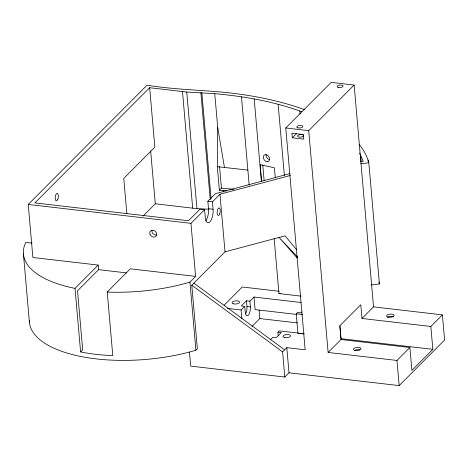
<?xml version="1.0" encoding="UTF-8"?>
<svg xmlns="http://www.w3.org/2000/svg" width="468" height="468" viewBox="0 0 468 468"><rect width="100%" height="100%" fill="white"/><g stroke="black" fill="none" stroke-linecap="round" stroke-linejoin="round"><path stroke-width="0.7" d="M226.787 190.862L219.363 190.219L217.304 166.666L217.719 127.612L214.754 93.658L186.744 92.056L149.655 87.715L34.895 202.907L188.44 220.744L200.006 209.143L204.592 209.676L205.241 217.105A9.594 3.867 -83.4 0 0 209.927 221.861A9.594 3.867 -83.4 0 0 213.086 209.231L212.437 201.802L219.972 194.238L290.441 175.447M204.592 209.676L190.967 223.347L195.612 276.401L130.309 268.813L107.225 292.032L112.788 355.604L109.272 355.458A113.607 47.291 -5 0 1 83.655 352.533L80.601 351.924L75.038 288.358L98.181 265.081L32.877 257.499L28.238 204.446L147.069 85.17C179.127 90.511 211.723 89.838 243.816 94.758A239.218 99.579 -5 0 1 304.803 109.758M98.181 265.081L98.578 269.656L77.524 290.833L82.684 349.83L80.601 351.924M143.05 216.07L155.294 203.779L150.649 150.977M205.674 220.949A9.594 3.867 -83.4 0 0 208.5 208.699L207.85 201.269L215.385 193.705L289.949 173.575M219.363 190.219L221.44 188.142L234 189.312M189.464 352.035L190.692 366.111L284.796 377.038L282.596 351.889L286.814 347.654L305.177 349.789L285.767 127.98L331.186 82.391L354.136 85.059L373.54 306.868L361.98 318.474L430.841 326.471L442.4 314.87L373.54 306.868M292.307 137.791L291.903 133.222L303.381 134.55L303.785 139.125L292.307 137.791L296.437 133.649M328.126 352.457L341.032 339.505L409.886 347.502L396.981 360.454L328.126 352.457L308.722 130.648L354.136 85.059M107.225 292.032L110.495 292.167A113.607 47.291 -5 0 0 185.866 283.28L189.938 282.093L195.612 276.401M29.32 320.323A113.607 47.291 -5 0 0 191.827 351.421L195.899 350.24L197.356 348.777L191.792 285.205L225.014 251.86L285.111 235.837L296.654 249.824M224.19 305.124L242.254 286.995L279.168 291.283M249.894 301.176L246.449 300.778L241.289 305.955L244.735 306.353L245.232 312.074A6.312 2.545 -83.4 0 0 248.315 315.198A6.312 2.545 -83.4 0 0 250.392 306.891L249.894 301.176L254.025 297.034L301.029 302.492M241.874 318.609L241.119 309.98L244.735 306.353M252.094 326.331L259.834 318.556L259.102 310.173M270.171 339.943L272.75 337.352L276.19 337.75L281.356 332.572L277.91 332.175L278.226 335.743M277.91 332.175L279.203 330.876L304.305 333.795M303.668 333.889L297.935 333.222L296.232 313.782L297.519 312.489L300.965 312.887L301.995 311.852M284.796 377.038L289.013 372.809L286.814 347.654M430.841 326.471L432.841 349.339L411.887 370.369L409.886 347.502M289.013 372.809L399.181 385.609L444.6 340.02L442.4 314.87M274.137 238.317L278.969 293.571L280.303 293.214M360.366 161.665L363.267 161.314L359.582 153.124M360.84 163.73L368.819 162.776L379.419 283.971L371.446 284.924M155.294 203.779L196.946 208.675L209.067 209.196M217.304 166.666L247.864 170.083M269.527 159.594L269.416 159.582A3.785 2.802 54.7 0 1 266.122 154.557M214.754 93.658C244.296 96.355 273.862 101.433 301.772 111.747M285.767 127.98L308.722 130.648M207.85 201.269L212.437 201.802M208.5 208.699L213.086 209.231M28.238 204.446L190.967 223.347M32.157 243.144L25.781 242.401L24.652 245.051A113.607 47.291 -5 0 0 72.189 287.791L75.038 288.358M98.578 269.656L126.424 272.891M278.969 293.571L301.029 296.133M246.449 300.778L246.952 306.493L250.392 306.891M296.232 313.782L302.685 314.531M296.343 314.397L255.124 309.605L254.025 297.034M227.389 308.389L241.119 309.98M259.834 318.556L297.437 322.926M432.841 349.339L341.032 338.674L339.908 325.81M193.857 283.134L284.661 349.818M191.792 285.205L282.596 351.889M297.666 257.078L279.068 237.451L297.315 258.12M358.985 144.226C363.431 149.672 367.087 155.932 368.819 162.776M378.881 281.935L379.419 283.971M217.719 127.612L224.424 167.275M396.981 360.454L399.181 385.609M368.094 160.056L368.287 162.232M360.606 154.838L361.173 161.361M361.98 318.474L360.781 304.75L339.826 325.786L341.032 339.505M299.801 110.98L300.052 113.876M278.144 104.27L284.363 175.377M275.283 177.863L274.394 167.79L260.161 164.713L261.612 181.309M262.759 164.847L264.151 180.718M254.182 98.923L261.419 181.642M241.453 96.794L249.175 185.071M223.224 190.499L223.347 191.909M219.568 166.725L221.44 188.142M219.972 194.238L225.014 251.86M201.837 92.728L211.086 198.485M200.883 92.658L210.261 199.865M186.744 92.056L196.946 208.675M182.479 91.529L192.681 208.149M189.938 282.093L195.899 350.24M149.655 87.715L154.855 147.174L123.768 178.378L126.869 213.835M23.429 253.943L29.39 322.089M156.493 235.024A3.785 3.089 44.9 0 1 151.913 230.332M246.952 306.493A6.312 2.545 -83.4 0 1 245.519 313.934M387.627 317.199A3.785 1.574 -5 0 1 393.617 316.842M354.498 350.456A3.785 1.574 -5 0 1 359.804 349.848M303.627 135.527A3.03 1.264 -5 0 1 299.631 137.136A3.03 1.264 -5 0 1 298.461 135.141A3.03 1.264 -5 0 1 303.445 135.217M267.456 161.624L266.643 161.542A3.785 2.802 54.7 0 1 263.513 156.002A3.785 2.802 54.7 0 1 268.761 156.534A3.785 2.802 54.7 0 1 267.456 161.624M219.726 213.882A3.785 1.527 -83.4 0 0 219.205 207.944A3.785 1.527 -83.4 0 0 217.146 213.244A3.785 1.527 -83.4 0 0 219.726 213.882M150 234.181A3.785 3.089 44.9 0 0 155.897 236.387A3.785 3.089 44.9 0 0 153.849 230.472A3.785 3.089 44.9 0 0 150 234.181M57.821 199.298A3.785 1.527 -83.4 0 0 57.301 193.354A3.785 1.527 -83.4 0 0 55.236 198.654A3.785 1.527 -83.4 0 0 57.821 199.298M284.421 337.492A3.785 1.574 -5 0 0 290.534 336.082A3.785 1.574 -5 0 0 285.468 334.714A3.785 1.574 -5 0 0 284.421 337.492M233.45 303.831A3.785 1.574 -5 0 0 239.563 302.416A3.785 1.574 -5 0 0 234.497 301.053A3.785 1.574 -5 0 0 233.45 303.831M387.966 317.099A3.785 1.574 -5 0 0 394.079 315.684A3.785 1.574 -5 0 0 389.013 314.32A3.785 1.574 -5 0 0 387.966 317.099M354.832 350.356A3.785 1.574 -5 0 0 360.945 348.941A3.785 1.574 -5 0 0 355.879 347.572A3.785 1.574 -5 0 0 354.832 350.356M297.917 127.84A3.03 1.264 -5 0 0 302.808 126.711A3.03 1.264 -5 0 0 298.754 125.617A3.03 1.264 -5 0 0 297.917 127.84M338.171 87.434A3.03 1.264 -5 0 0 343.062 86.305A3.03 1.264 -5 0 0 339.007 85.211A3.03 1.264 -5 0 0 338.171 87.434"/></g></svg>
